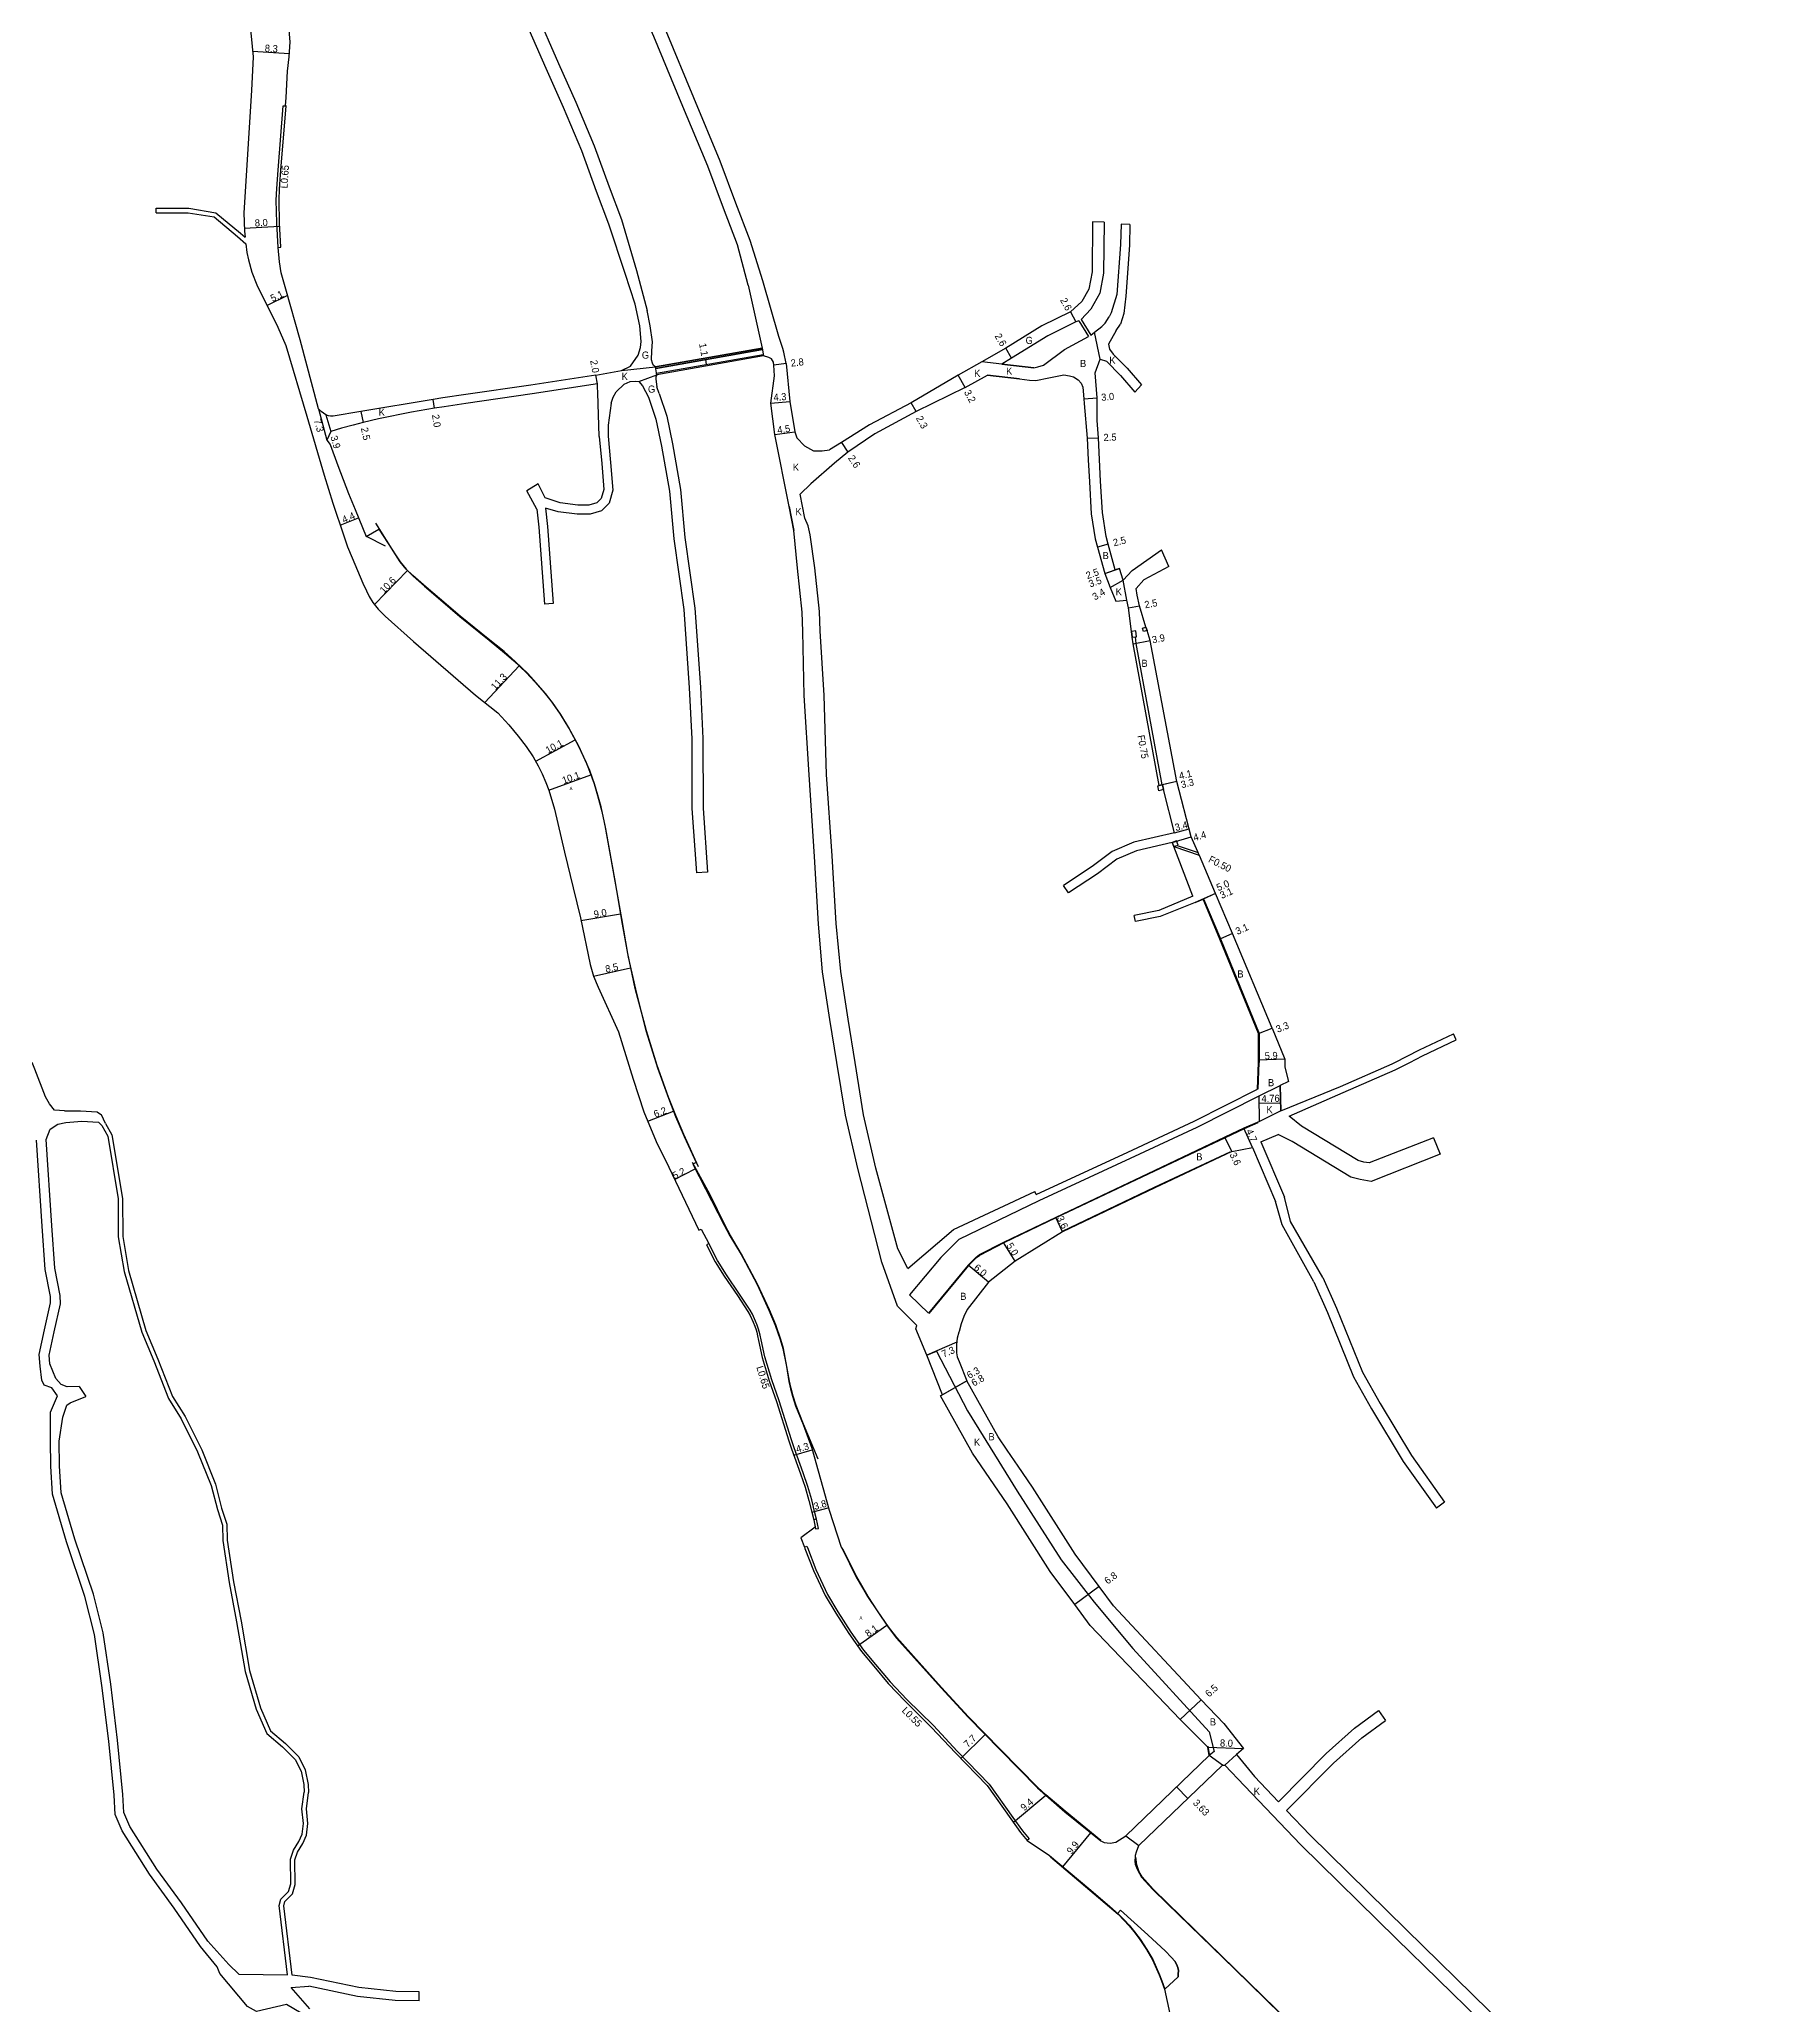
# Model space of a CAD drawing. Header units: metres. Extents: x -8000 to -4000, y -96000 to -93000.
# Drawn here: x -6378.2 to -5992.8, y -95258.1 to -94817 of the extents above; entities that cross this region are included whole.
import ezdxf

# ---------------------------------------------------------------- set-up
doc = ezdxf.new("R2010")
doc.units = ezdxf.units.M
doc.header["$LTSCALE"] = 2.5
for name, color, linetype in [('側溝・桝', 7, 'Continuous'), ('幅員', 7, 'Continuous'), ('歩道・分離帯・安全施設', 7, 'Continuous'), ('舗装', 7, 'Continuous'), ('道路', 7, 'Continuous')]:
    doc.layers.add(name, color=color, linetype=linetype)
doc.styles.get("Standard").update_dxf_attribs({"font": ''})
doc.styles.get('Standard').set_extended_font_data('@MS PGothic')

msp = doc.modelspace()

# ---------------------------------------------------------------- linework, layer by layer
at = {"layer": '側溝・桝'}
for points in [[(-6324.61, -94863.71), (-6324.93, -94858.21), (-6325.03, -94853.12), (-6324.91, -94850.54), (-6324.59, -94846.37), (-6323.47, -94831.93), (-6322.95, -94831.97)], [(-6126.17, -94984.35), (-6132, -94952.58), (-6132.18, -94951.13)], [(-6123.57, -94998.2), (-6117.87, -95000.11)], [(-6122.83, -94997.92), (-6118.15, -94999.49)], [(-6203.78, -95149.14), (-6204.21, -95147.45), (-6204.86, -95144.78), (-6205.74, -95141.77), (-6206.75, -95138.73), (-6208.78, -95133.16), (-6209.39, -95131.32), (-6212.16, -95122.56), (-6213.78, -95117.89), (-6215.34, -95112.7), (-6216.22, -95108.92), (-6216.44, -95107.85), (-6216.61, -95107.05), (-6216.79, -95106.46), (-6217.09, -95105.62), (-6217.44, -95104.73), (-6218.16, -95103.16), (-6218.68, -95102.23), (-6221.05, -95098.65), (-6223.99, -95094.28), (-6225.98, -95091.12), (-6227.96, -95087.3)], [(-6206.49, -95155.4), (-6205.97, -95155.17), (-6205.83, -95155.53), (-6203.91, -95160.42), (-6201.3, -95166.04), (-6198.98, -95169.92), (-6196.06, -95174.48), (-6193.26, -95178.52), (-6190.5, -95181.72), (-6187.26, -95185.63), (-6183.49, -95189.58), (-6177.55, -95195.47), (-6172.2, -95201.2), (-6165.05, -95208.58), (-6159.69, -95216.07), (-6157.52, -95219.08), (-6156.04, -95220.9), (-6156.48, -95221.25)]]:
    msp.add_lwpolyline(points, dxfattribs=at)
for points in [[(-6133.08, -94949.93), (-6132.92, -94951.22), (-6132.18, -94951.13), (-6131.93, -94951.1), (-6132.09, -94949.81)], [(-6130.36, -94949.92), (-6130.6, -94949.15), (-6129.83, -94948.92), (-6129.6, -94949.68)], [(-6125.87, -94985.41), (-6126.94, -94985.66), (-6127.2, -94984.59), (-6126.9, -94984.52), (-6126.17, -94984.35), (-6126.12, -94984.34), (-6125.87, -94985.41)], [(-6123.57, -94998.2), (-6123.32, -94998.1), (-6122.63, -94997.84), (-6122.98, -94996.91), (-6123.92, -94997.26), (-6123.57, -94998.2)], [(-6203.78, -95149.14), (-6204.4, -95149.28), (-6203.97, -95151.33), (-6203.35, -95151.2)]]:
    msp.add_lwpolyline(points, close=True, dxfattribs=at)
at = {"layer": '幅員'}
for points in [[(-6330.35, -94819.7), (-6322.08, -94820.19)], [(-6332.19, -94859.41), (-6324.25, -94858.97)], [(-6322.49, -94874.49), (-6327.07, -94876.77)], [(-6146.77, -94878.17), (-6145.54, -94880.46)], [(-6159.98, -94888.57), (-6161.29, -94886.33)], [(-6252.95, -94894.37), (-6253.3, -94892.4)], [(-6228.44, -94890), (-6228.63, -94888.91)], [(-6210.55, -94889.81), (-6213.33, -94890.13)], [(-6170.43, -94895.15), (-6171.98, -94892.36)], [(-6143.77, -94897.73), (-6140.78, -94897.46)], [(-6315.55, -94899.92), (-6313.64, -94906.97)], [(-6313.87, -94901.32), (-6312.8, -94905.07)], [(-6306.01, -94900.54), (-6305.5, -94902.99)], [(-6289.51, -94899.82), (-6289.82, -94897.84)], [(-6214.05, -94898.71), (-6209.77, -94898.32)], [(-6181.44, -94900.57), (-6182.56, -94898.57)], [(-6213.1, -94905.7), (-6208.64, -94905.08)], [(-6198.15, -94907.48), (-6196.72, -94909.64)], [(-6143.02, -94906.55), (-6140.52, -94906.44)], [(-6310.65, -94926.09), (-6306.57, -94924.39)], [(-6138.3, -94930.35), (-6140.72, -94930.98)], [(-6303, -94943.87), (-6295.6, -94936.23)], [(-6139.08, -94936.94), (-6135.79, -94935.75)], [(-6139.08, -94936.94), (-6136.73, -94936.09)], [(-6137.89, -94940.08), (-6134.95, -94938.37)], [(-6133.74, -94944.63), (-6131.29, -94944.17)], [(-6132.74, -94952.69), (-6128.91, -94951.92)], [(-6278.23, -94965.84), (-6270.5, -94957.65)], [(-6266.8, -94979.06), (-6257.93, -94974.26)], [(-6263.88, -94985.54), (-6254.41, -94982.1)], [(-6122.91, -94983.58), (-6126.9, -94984.52)], [(-6122.91, -94983.58), (-6126.12, -94984.34)], [(-6123.46, -94995.07), (-6120.16, -94994.22)], [(-6123.92, -94997.26), (-6119.7, -94996.03)], [(-6114.2, -95008.73), (-6118.76, -95010.77)], [(-6114.2, -95008.73), (-6117.03, -95009.99)], [(-6256.63, -95014.81), (-6247.77, -95013.29)], [(-6110.4, -95017.67), (-6113.22, -95018.95)], [(-6253.85, -95027.31), (-6245.51, -95025.42)], [(-6104.57, -95040.17), (-6101.5, -95038.95)], [(-6098.69, -95045.88), (-6104.58, -95046.13)], [(-6104.39, -95055.79), (-6099.63, -95055.72)], [(-6241.64, -95059.83), (-6235.85, -95057.58)], [(-6110.55, -95066.65), (-6112.1, -95063.4)], [(-6105.95, -95065.69), (-6107.84, -95061.38)], [(-6235.61, -95072.89), (-6230.98, -95070.51)], [(-6148.54, -95084.65), (-6150.09, -95081.41)], [(-6159.17, -95091.27), (-6161.79, -95087.01)], [(-6165.14, -95095.98), (-6169.75, -95092.14)], [(-6172.3, -95109.43), (-6179, -95112.33)], [(-6175.93, -95121.49), (-6170.03, -95118.12)], [(-6170.03, -95118.12), (-6175.49, -95121.25)], [(-6208.88, -95134.74), (-6204.76, -95133.59)], [(-6204.83, -95147.6), (-6201.13, -95146.57)], [(-6140.35, -95164.27), (-6145.81, -95168.32)], [(-6194.6, -95177.57), (-6187.96, -95172.96)], [(-6122.18, -95194.12), (-6117.41, -95189.71)], [(-6171.4, -95202.83), (-6165.92, -95197.45)], [(-6115.96, -95200.31), (-6107.96, -95200.57)], [(-6122.96, -95209.2), (-6120.44, -95211.82)], [(-6159.6, -95217.15), (-6152.34, -95211.11)], [(-6148.48, -95227.14), (-6142.24, -95219.52)]]:
    msp.add_lwpolyline(points, dxfattribs=at)
at = {"layer": '歩道・分離帯・安全施設'}
for points in [[(-6230.26, -95070.03), (-6233.56, -95062.81), (-6235.37, -95058.53), (-6236.99, -95054.42), (-6239.53, -95047.29), (-6241.93, -95039.53), (-6244.44, -95030.06), (-6246.13, -95022.15), (-6247.49, -95014.32), (-6248.93, -95005.93), (-6251.22, -94993.44), (-6252.14, -94989.28), (-6252.85, -94986.68), (-6253.61, -94984.12), (-6254.68, -94981.11), (-6257.11, -94975.67), (-6259.37, -94971.55), (-6261.24, -94968.5), (-6263.35, -94965.46), (-6264.62, -94963.87), (-6267.23, -94960.81), (-6268.58, -94959.34), (-6271.44, -94956.68), (-6273.9, -94954.43), (-6277.48, -94951.57), (-6283.74, -94946.5), (-6288.35, -94942.53), (-6291.36, -94939.96), (-6294.36, -94937.34), (-6295.85, -94935.91), (-6297.18, -94934.29), (-6298.26, -94932.63), (-6302.67, -94925.59)], [(-6300.51, -94930.79), (-6304.76, -94928.57)], [(-6116.89, -95009.94), (-6113.08, -95018.9), (-6104.42, -95040.14), (-6104.43, -95046.13), (-6104.44, -95046.63)], [(-6104.63, -95052.67), (-6104.44, -95046.63)], [(-6104.7, -95060.19), (-6107.78, -95061.52), (-6112.04, -95063.54)], [(-6112.04, -95063.54), (-6129.32, -95071.73), (-6150.03, -95081.54)], [(-6203.37, -95135.7), (-6206.66, -95127.83), (-6208.32, -95123.63), (-6209.03, -95121.51), (-6209.49, -95119.82), (-6209.81, -95118.2), (-6210.4, -95114.84), (-6211.2, -95110.81), (-6211.81, -95108.79), (-6212.92, -95105.52), (-6214.34, -95102.14), (-6216.99, -95096.42), (-6220.58, -95089.64), (-6223.07, -95085.47), (-6224.36, -95083.05), (-6227.66, -95076.38), (-6231.57, -95069.07)], [(-6148.6, -95084.52), (-6127.93, -95074.61), (-6110.96, -95066.68)], [(-6150.03, -95081.54), (-6161.72, -95087.14), (-6167.23, -95089.98)], [(-6167.85, -95090.44), (-6169.64, -95092.24), (-6178.54, -95102.99)], [(-6167.85, -95090.44), (-6167.23, -95089.98)], [(-6139.93, -95221.27), (-6147.99, -95214.67), (-6152.27, -95211.03), (-6154.08, -95209.35), (-6162.48, -95200.79), (-6169.66, -95193.49), (-6175.71, -95186.92), (-6185.77, -95175.71), (-6187.59, -95173.3), (-6190.1, -95169.68), (-6192.21, -95166.46), (-6194.74, -95162.09), (-6197.87, -95155.84)], [(-6115.58, -95201.93), (-6115.68, -95201.41), (-6115.9, -95200.1)], [(-6151.29, -95224.95), (-6137.99, -95236.12), (-6136.04, -95237.8), (-6134.69, -95239.18), (-6133.7, -95240.31), (-6132.51, -95241.77), (-6131.24, -95243.46), (-6129.72, -95245.74), (-6128.35, -95248.02), (-6126.84, -95251.39), (-6126.35, -95252.74), (-6125.7, -95254.64)], [(-5992.77, -95400), (-5993.28, -95398.74), (-5997.49, -95389.2), (-6001.87, -95380.16), (-6005.71, -95372.74), (-6010.99, -95363.27), (-6015.74, -95355.28), (-6019.4, -95349.48), (-6024.93, -95341.16), (-6030.87, -95332.87), (-6038.6, -95322.73), (-6044.15, -95316.1), (-6048.72, -95310.84), (-6057.34, -95301.59), (-6068.89, -95290.11), (-6082.19, -95277.03), (-6109.9, -95250.02), (-6125.02, -95235.33), (-6128.19, -95232.19), (-6130.68, -95229.38), (-6131.35, -95228.29), (-6131.87, -95226.72), (-6132.09, -95224.96)], [(-6125.62, -95254.61), (-6122.63, -95251.88), (-6122.58, -95251.27), (-6122.57, -95250.46), (-6122.69, -95249.74), (-6122.95, -95249.04), (-6123.39, -95248.32), (-6124.11, -95247.52), (-6125.55, -95246.03), (-6127.38, -95244.26), (-6129.43, -95242.39), (-6135.58, -95236.91), (-6136.17, -95237.58)], [(-6135.58, -95236.91), (-6129.43, -95242.39), (-6127.38, -95244.26), (-6125.55, -95246.03), (-6124.11, -95247.52), (-6123.39, -95248.32), (-6122.95, -95249.04), (-6122.69, -95249.74), (-6122.57, -95250.46), (-6122.58, -95251.27), (-6122.63, -95251.88)]]:
    msp.add_lwpolyline(points, dxfattribs=at)
at = {"layer": '舗装'}
for points in [[(-6140.11, -94888.79), (-6141.38, -94882.73)], [(-6247.54, -94891.37), (-6239.9, -94890.55)], [(-6243.64, -94893.84), (-6239.59, -94892.33)], [(-6162.18, -94889.95), (-6166.64, -94889.39)], [(-6137.89, -94940.08), (-6134.95, -94938.37)], [(-6134.13, -94942.86), (-6134.95, -94938.37)], [(-6179, -95112.33), (-6176.86, -95111.4), (-6174.93, -95115.14), (-6169.87, -95124.81), (-6158.75, -95142.84), (-6148.85, -95158.29), (-6141.46, -95167.75), (-6132.75, -95178.19), (-6115.62, -95196.88), (-6114.56, -95201.26), (-6115.63, -95202.15)], [(-6109.53, -95201.92), (-6112.15, -95204.37)]]:
    msp.add_lwpolyline(points, dxfattribs=at)
at = {"layer": '道路'}
for points in [[(-6271.16, -94800), (-6266.84, -94810.63), (-6261.69, -94822.42), (-6257.8, -94831.15), (-6253.69, -94840.94), (-6250.31, -94850.1), (-6247.54, -94857.49), (-6244.19, -94868.92), (-6241.81, -94877.89)], [(-6215.81, -94871.26), (-6218.68, -94862.16), (-6221.85, -94853.79), (-6225.38, -94844.39), (-6231.31, -94830.17), (-6237.54, -94815.17), (-6244.34, -94800)], [(-6219.12, -94872.21), (-6221.51, -94863.15), (-6224.64, -94854.89), (-6228.17, -94845.49), (-6234.12, -94831.23), (-6240.3, -94816.36), (-6247.11, -94801.15)], [(-6331, -94812.64), (-6330.93, -94813.23), (-6330.23, -94820.99), (-6330.55, -94828.48), (-6332.32, -94855.93), (-6332.16, -94860.09), (-6332.01, -94861.46)], [(-6243.81, -94887.94), (-6243.27, -94886.21), (-6243.15, -94884.87), (-6243.46, -94881.33), (-6244.49, -94876.46), (-6246.72, -94869.57), (-6250.37, -94858.49), (-6253.12, -94851.14), (-6256.48, -94842.04), (-6260.55, -94832.35), (-6264.44, -94823.61), (-6269.6, -94811.8), (-6269.72, -94811.5)], [(-6324.61, -94863.71), (-6323.99, -94863.7), (-6324.29, -94858.19), (-6324.39, -94853.12), (-6324.27, -94850.58), (-6323.96, -94846.42), (-6322.83, -94831.98), (-6322.95, -94831.97), (-6322.82, -94830.06), (-6322.49, -94824.16), (-6322.13, -94820.98), (-6321.92, -94817.56), (-6322.2, -94814.07)], [(-6351.96, -94854.94), (-6344.68, -94854.95), (-6338.55, -94855.93), (-6333.08, -94860.51), (-6332.01, -94861.46)], [(-6351.96, -94855.94), (-6351.96, -94854.94)], [(-6351.96, -94855.94), (-6344.76, -94855.95), (-6338.98, -94856.87), (-6333.73, -94861.27), (-6331.84, -94862.94)], [(-6141.8, -94858.02), (-6141.94, -94869.22), (-6142.67, -94873.07), (-6144.24, -94875.84), (-6146.77, -94878.17)], [(-6139.2, -94858.05), (-6139.34, -94869.48), (-6140.19, -94873.98), (-6142.22, -94877.56), (-6144.41, -94879.88)], [(-6139.2, -94858.05), (-6141.8, -94858.02)], [(-6135.43, -94858.51), (-6135.55, -94863.09), (-6136.35, -94874.29), (-6137.63, -94878.38), (-6138.06, -94879.32)], [(-6133.43, -94858.57), (-6133.56, -94863.19), (-6134.38, -94874.66), (-6134.79, -94878.53), (-6135.56, -94880.96)], [(-6133.43, -94858.57), (-6135.43, -94858.51)], [(-6331.84, -94862.94), (-6331.62, -94864.85), (-6331.22, -94866.54), (-6330.51, -94869.27), (-6329.39, -94872.1), (-6324.66, -94881.63), (-6322.85, -94885.71), (-6318.15, -94901.59), (-6314.24, -94914.82), (-6312.31, -94921.09), (-6309.87, -94928.42), (-6309, -94930.94), (-6308.02, -94933.36), (-6305.6, -94939.04), (-6304.78, -94940.76), (-6304.14, -94942.08), (-6303.33, -94943.44), (-6302.18, -94944.94), (-6300.57, -94946.5), (-6294.19, -94952.16), (-6280.33, -94964.2), (-6275.3, -94968.14), (-6272.85, -94970.86), (-6270.75, -94973.4), (-6268.9, -94975.71), (-6267.4, -94978.02), (-6266.23, -94980.06), (-6265.31, -94981.9), (-6264.49, -94983.79), (-6263.88, -94985.54), (-6262.61, -94989.78), (-6260.34, -94999.42), (-6258.39, -95007.45), (-6256.77, -95014.17), (-6254.55, -95024.69), (-6253.85, -95027.31), (-6252.79, -95029.75), (-6248.19, -95039.79), (-6244.92, -95050.39), (-6242.5, -95057.75), (-6239.75, -95064.4), (-6236.93, -95070.12), (-6230.15, -95084.3), (-6229.63, -95084.06), (-6227.96, -95087.3), (-6228.47, -95087.57), (-6226.49, -95091.4), (-6224.47, -95094.6), (-6221.53, -95098.97), (-6219.17, -95102.53), (-6218.68, -95103.42), (-6217.97, -95104.96), (-6217.63, -95105.82), (-6217.34, -95106.64), (-6217.17, -95107.2), (-6217.01, -95107.96), (-6216.79, -95109.04), (-6215.95, -95112.88), (-6214.39, -95118.09), (-6212.77, -95122.76), (-6209.99, -95131.52), (-6209.38, -95133.37), (-6207.35, -95138.94), (-6206.35, -95141.96), (-6205.47, -95144.94), (-6204.83, -95147.6), (-6204.4, -95149.28), (-6204.06, -95150.92), (-6207.3, -95153.34)], [(-6315.55, -94899.92), (-6319.69, -94884.48), (-6322.89, -94873.07), (-6323.92, -94869.45), (-6324.33, -94866.95), (-6324.61, -94863.71)], [(-6219.12, -94872.21), (-6215.98, -94886.32)], [(-6212.22, -94883.72), (-6215.81, -94871.26)], [(-6241.09, -94881.32), (-6241.81, -94877.89)], [(-6146.77, -94878.17), (-6153.21, -94881.3), (-6161.29, -94886.33), (-6166.64, -94889.39)], [(-6144.41, -94879.88), (-6142.24, -94883.39)], [(-6144.41, -94879.88), (-6142.24, -94883.39)], [(-6139, -94880.74), (-6138.06, -94879.32)], [(-6139, -94880.74), (-6138.06, -94879.32)], [(-6239.9, -94890.55), (-6240.33, -94890.25), (-6240.6, -94889.72), (-6240.78, -94888.96), (-6240.75, -94886.95), (-6240.55, -94884.94), (-6241.09, -94881.32)], [(-6211.36, -94886.39), (-6212.22, -94883.72)], [(-6145.54, -94880.46), (-6151.89, -94883.54), (-6159.98, -94888.57), (-6162.18, -94889.95)], [(-6162.18, -94889.95), (-6155.03, -94890.73), (-6154.1, -94890.52), (-6152.83, -94890.18), (-6148.11, -94886.67), (-6142.75, -94883.7)], [(-6144.92, -94880.19), (-6145.54, -94880.46)], [(-6144.92, -94880.19), (-6142.75, -94883.7)], [(-6144.92, -94880.19), (-6142.75, -94883.7)], [(-6142.24, -94883.39), (-6141.38, -94882.73), (-6139.71, -94881.46), (-6139, -94880.74)], [(-6136.49, -94882.39), (-6138.21, -94885.43)], [(-6136.49, -94882.39), (-6135.56, -94880.96)], [(-6136.49, -94882.39), (-6135.56, -94880.96)], [(-6245.5, -94890.35), (-6243.81, -94887.94)], [(-6215.98, -94886.32), (-6215.91, -94886.66), (-6239.84, -94890.9), (-6239.9, -94890.55)], [(-6239.59, -94892.33), (-6239.65, -94891.98), (-6215.72, -94887.75), (-6215.66, -94888.09)], [(-6209.94, -94921.84), (-6213.1, -94905.7), (-6214.05, -94898.71), (-6213.22, -94892.56), (-6213.33, -94890.13), (-6213.46, -94889.47), (-6213.89, -94888.71), (-6214.5, -94888.4), (-6215.66, -94888.09)], [(-6210.55, -94889.81), (-6211.09, -94887.22), (-6211.36, -94886.39)], [(-6138.21, -94885.43), (-6138, -94886.56), (-6137.16, -94887.65), (-6134.04, -94890.85), (-6130.86, -94894.58)], [(-6253.3, -94892.4), (-6267.88, -94894.64), (-6282.51, -94896.76), (-6287.61, -94897.49), (-6289.82, -94897.84), (-6306.01, -94900.54), (-6312.26, -94901.62), (-6312.85, -94901.59), (-6313.3, -94901.53), (-6313.87, -94901.32), (-6314.98, -94900.53), (-6315.55, -94899.92)], [(-6253.3, -94892.4), (-6247.54, -94891.37)], [(-6247.54, -94891.37), (-6245.5, -94890.35)], [(-6210.55, -94889.81), (-6209.77, -94898.32), (-6208.64, -94905.08), (-6208.17, -94906.49), (-6206.49, -94908.29), (-6204.45, -94909.38), (-6202.52, -94909.39), (-6200.84, -94909.15)], [(-6171.98, -94892.36), (-6182.56, -94898.57), (-6191.87, -94903.57), (-6198.15, -94907.48), (-6200.84, -94909.15)], [(-6166.64, -94889.39), (-6171.98, -94892.36)], [(-6170.43, -94895.15), (-6165.38, -94892.41)], [(-6165.38, -94892.41), (-6158.22, -94893.2), (-6155.94, -94893.52), (-6154.56, -94893.58), (-6151.67, -94892.98), (-6148.3, -94892.32), (-6147.03, -94892.57), (-6146.09, -94892.79), (-6145.03, -94893.45)], [(-6158.22, -94893.2), (-6165.38, -94892.41)], [(-6155.03, -94890.73), (-6162.18, -94889.95)], [(-6141.24, -94891.84), (-6140.11, -94888.79)], [(-6134.95, -94938.37), (-6135.79, -94935.75), (-6136.73, -94936.09), (-6138.3, -94930.35), (-6138.76, -94928.61), (-6139.61, -94923.25), (-6140.01, -94916.18), (-6140.3, -94911.29), (-6140.52, -94906.44), (-6140.77, -94902.59), (-6140.78, -94897.46), (-6141.24, -94891.84)], [(-6140.11, -94888.79), (-6138.67, -94889.27), (-6135.55, -94892.47), (-6132.36, -94896.21)], [(-6252.95, -94894.37), (-6267.6, -94896.62), (-6282.51, -94898.78), (-6287.32, -94899.47), (-6289.51, -94899.82), (-6294.65, -94900.73), (-6302.04, -94902.18), (-6305.5, -94902.99), (-6307.77, -94903.59), (-6310.36, -94904.32), (-6312.8, -94905.07), (-6313.64, -94906.97)], [(-6252.56, -94906.17), (-6252.85, -94896.35), (-6252.9, -94895.04), (-6252.95, -94894.37)], [(-6249.84, -94898.65), (-6249.42, -94897.36), (-6248.75, -94896.17), (-6246.95, -94894.38)], [(-6246.95, -94894.38), (-6245.56, -94893.82), (-6244.44, -94893.74), (-6243.64, -94893.84)], [(-6243.64, -94893.84), (-6242.86, -94894.8), (-6241.48, -94897.34)], [(-6241.48, -94897.34), (-6239.8, -94902.28), (-6238.55, -94908.3), (-6236.76, -94918.41), (-6235.82, -94929.13), (-6233.56, -94944.97), (-6232.33, -94962.55), (-6231.75, -94973.99), (-6231.72, -94989.64), (-6230.72, -95004.09)], [(-6239.11, -94896.53), (-6239.58, -94895)], [(-6239.11, -94896.53), (-6237.39, -94901.62), (-6236.1, -94907.83), (-6234.28, -94918.09), (-6233.34, -94928.85), (-6231.08, -94944.7), (-6229.84, -94962.4), (-6229.25, -94973.92), (-6229.22, -94989.55), (-6228.23, -95003.92)], [(-6170.43, -94895.15), (-6181.44, -94900.57), (-6190.7, -94905.55), (-6196.72, -94909.64), (-6199.76, -94912.16)], [(-6145.03, -94893.45), (-6144.36, -94894.22), (-6144.01, -94895.08), (-6143.77, -94897.73), (-6143.68, -94898.77), (-6143.02, -94906.55), (-6142.8, -94911.42), (-6142.5, -94916.36), (-6142.1, -94923.52), (-6141.2, -94929.12), (-6140.72, -94930.98), (-6139.08, -94936.94), (-6137.89, -94940.08), (-6136.58, -94943.12), (-6134.13, -94942.86)], [(-6132.36, -94896.21), (-6130.86, -94894.58)], [(-6249.84, -94898.65), (-6250.57, -94903.64), (-6250.57, -94906.09)], [(-6252.56, -94906.17), (-6251.97, -94912.19), (-6251.5, -94918.03), (-6252.1, -94920.07), (-6253.07, -94921.04), (-6254.88, -94921.57), (-6257.34, -94921.57), (-6261.31, -94921.08), (-6264.68, -94919.93)], [(-6250.57, -94906.09), (-6249.98, -94912.02), (-6249.48, -94918.24), (-6250.33, -94921.13), (-6252.02, -94922.81), (-6254.59, -94923.57), (-6257.47, -94923.57), (-6261.74, -94923.04), (-6264.56, -94922.28)], [(-6313.64, -94906.97), (-6312.92, -94907.97), (-6311.18, -94912.7), (-6308.82, -94918.95), (-6307.35, -94922.51), (-6304.82, -94928.58), (-6301.99, -94926.95), (-6298.13, -94932.91), (-6297.21, -94934.28), (-6295.9, -94935.94), (-6294.27, -94937.52), (-6291.73, -94939.74), (-6288.65, -94942.34), (-6283.8, -94946.57), (-6277.26, -94951.84), (-6273.77, -94954.69), (-6271.68, -94956.54), (-6268.86, -94959.19), (-6267.02, -94961.21), (-6264.89, -94963.63), (-6263.11, -94965.86), (-6261.23, -94968.56), (-6259.28, -94971.78), (-6257.27, -94975.49), (-6255.49, -94979.35), (-6254.7, -94981.3), (-6253.67, -94984.13), (-6252.89, -94986.7), (-6251.95, -94990.33), (-6251.13, -94994.2), (-6248.98, -95006.26), (-6247.52, -95014.75), (-6246.06, -95023.03), (-6244.21, -95031.18), (-6242.09, -95039.49), (-6239.45, -95047.88), (-6237, -95054.63), (-6235.39, -95058.76), (-6233.51, -95063.22), (-6230.82, -95069.08), (-6231.54, -95069.44), (-6224.49, -95083.12), (-6223.19, -95085.55), (-6220.71, -95089.71), (-6219.74, -95091.53), (-6217.12, -95096.49), (-6214.47, -95102.2), (-6213.06, -95105.57), (-6211.95, -95108.83), (-6211.34, -95110.85), (-6210.54, -95114.86), (-6209.95, -95118.23), (-6209.63, -95119.85), (-6209.16, -95121.56), (-6208.46, -95123.68), (-6206.8, -95127.89), (-6204.86, -95133.22), (-6200.97, -95147.13), (-6198.21, -95155.39), (-6197.97, -95155.89), (-6194.84, -95162.14), (-6193.22, -95164.95), (-6192.3, -95166.52), (-6190.19, -95169.74), (-6187.68, -95173.36), (-6185.86, -95175.78), (-6175.79, -95187), (-6169.74, -95193.56), (-6162.56, -95200.87), (-6154.16, -95209.43), (-6152.34, -95211.11), (-6148.01, -95214.79), (-6140, -95221.35), (-6139.2, -95221.72)], [(-6199.76, -94912.16), (-6205.06, -94916.79), (-6207.41, -94919.12)], [(-6266.21, -94916.81), (-6268.82, -94918.36)], [(-6266.55, -94922.46), (-6268.82, -94918.36)], [(-6264.68, -94919.93), (-6266.21, -94916.81)], [(-6206.36, -94924.52), (-6207.41, -94919.12)], [(-6199.4, -95015.46), (-6200.28, -95000.29), (-6201.51, -94981.99), (-6202.02, -94964.29), (-6202.96, -94949.78), (-6203.07, -94945.45), (-6204.13, -94935.63), (-6205.19, -94928.24), (-6205.64, -94926.18), (-6206.36, -94924.52), (-6207.41, -94919.12)], [(-6266.55, -94922.46), (-6266.13, -94926.49), (-6264.84, -94943.77)], [(-6264.56, -94922.28), (-6264.15, -94926.37), (-6262.85, -94943.65)], [(-6209.94, -94921.84), (-6208.88, -94927.23)], [(-6203.31, -95015.58), (-6204.19, -95000.41), (-6205.42, -94982.1), (-6206.53, -94964.28), (-6206.86, -94949.89), (-6206.98, -94945.56), (-6208.04, -94935.74), (-6208.88, -94927.23), (-6209.94, -94921.84)], [(-6134.95, -94938.37), (-6132.91, -94936.27), (-6126.35, -94931.62)], [(-6124.68, -94935.35), (-6126.35, -94931.62)], [(-6124.68, -94935.35), (-6130.33, -94938.35), (-6132.07, -94940.3)], [(-6119.7, -94996.03), (-6122.91, -94983.58), (-6128.91, -94951.92), (-6129.6, -94949.68), (-6129.83, -94948.92), (-6131.29, -94944.17), (-6131.78, -94941.76), (-6132.07, -94940.3)], [(-6262.85, -94943.65), (-6264.84, -94943.77)], [(-6123.46, -94995.07), (-6125.87, -94985.41), (-6126.12, -94984.34), (-6126.17, -94984.35), (-6126.9, -94984.52), (-6132.74, -94952.69), (-6132.92, -94951.22), (-6133.08, -94949.93), (-6133.74, -94944.63), (-6134.13, -94942.86)], [(-6123.46, -94995.07), (-6132.54, -94997.22), (-6137.42, -94999.26), (-6141.88, -95002.68), (-6148.32, -95006.89)], [(-6123.92, -94997.26), (-6131.93, -94999.13), (-6136.41, -95001.01), (-6140.72, -95004.32), (-6147.23, -95008.56)], [(-6119.31, -95009.33), (-6123.58, -94998.2), (-6123.92, -94997.26)], [(-6114.2, -95008.73), (-6117.85, -95000.16), (-6117.87, -95000.11), (-6118.2, -94999.39), (-6119.7, -94996.03)], [(-6228.23, -95003.92), (-6230.72, -95004.09)], [(-6147.23, -95008.56), (-6148.32, -95006.89)], [(-6119.31, -95009.33), (-6126.92, -95012.52), (-6132.45, -95013.66)], [(-6118.76, -95010.77), (-6126.62, -95013.85), (-6132.15, -95014.98)], [(-6118.76, -95010.77), (-6117.03, -95009.99)], [(-6104.59, -95046.63), (-6104.58, -95046.13), (-6104.57, -95040.17), (-6113.22, -95018.95), (-6117.03, -95009.99)], [(-6110.4, -95017.67), (-6114.2, -95008.73)], [(-6199.2, -95046.62), (-6200.75, -95036.99), (-6202.42, -95026.32), (-6203.31, -95015.58)], [(-6195.09, -95046.62), (-6196.66, -95036.91), (-6198.32, -95026.24), (-6199.4, -95015.46)], [(-6132.15, -95014.98), (-6132.45, -95013.66)], [(-6101.5, -95038.95), (-6110.4, -95017.67)], [(-6101.5, -95038.95), (-6098.69, -95045.88)], [(-6073.98, -95046.63), (-6068.41, -95043.82), (-6060.83, -95040.18)], [(-6070.65, -95046.63), (-6067.76, -95045.16), (-6060.18, -95041.54)], [(-6060.18, -95041.54), (-6060.83, -95040.18)], [(-6376.82, -95054.37), (-6379.21, -95048.12), (-6379.77, -95046.62)], [(-6185.6, -95101.32), (-6189.08, -95091.45), (-6194.53, -95070.43), (-6197.3, -95058.46), (-6199.2, -95046.62)], [(-6183.25, -95092.9), (-6185.49, -95088.43), (-6190.43, -95070.35), (-6193.2, -95058.38), (-6195.09, -95046.62)], [(-6104.78, -95052.67), (-6104.59, -95046.63)], [(-6099.6, -95057.47), (-6086.18, -95052.01), (-6074.56, -95046.92), (-6073.98, -95046.63)], [(-6098.69, -95045.88), (-6098.67, -95046.63)], [(-6098.67, -95046.63), (-6098.65, -95047.69)], [(-6097.72, -95058.7), (-6085.6, -95053.4), (-6073.92, -95048.28), (-6070.65, -95046.63)], [(-6098.65, -95047.69), (-6097.86, -95050.9), (-6099.68, -95051.8)], [(-6099.68, -95051.8), (-6099.6, -95057.47)], [(-6099.6, -95057.47), (-6099.68, -95051.8)], [(-6372.58, -95057.5), (-6374.8, -95057.37), (-6375.9, -95055.9), (-6376.82, -95054.37)], [(-6154.46, -95076.26), (-6133.9, -95066.76), (-6119.01, -95059.81), (-6104.78, -95052.67)], [(-6153.82, -95077.62), (-6133.27, -95068.12), (-6118.38, -95061.17), (-6104.41, -95054.16)], [(-6104.33, -95059.86), (-6104.41, -95054.16)], [(-6104.33, -95059.86), (-6104.41, -95054.16)], [(-6376.67, -95063.91), (-6375.77, -95061.64), (-6374.07, -95060.48), (-6372.25, -95060.14)], [(-6372.58, -95057.5), (-6368.95, -95057.53), (-6365.21, -95057.74), (-6364.28, -95058.39)], [(-6372.25, -95060.14), (-6368.68, -95059.82), (-6364.94, -95060.03), (-6364.19, -95060.79)], [(-6363.31, -95060.31), (-6364.28, -95058.39)], [(-6364.19, -95060.79), (-6362.86, -95063.21), (-6360.52, -95077.28), (-6360.47, -95085.78), (-6359.13, -95093.58), (-6355.2, -95107.14), (-6352.51, -95113.61), (-6349.18, -95122.07), (-6346.35, -95126.6), (-6342.67, -95134.01), (-6339.63, -95141.6), (-6338.24, -95146.98)], [(-6363.31, -95060.31), (-6361.9, -95062.87), (-6359.52, -95077.2), (-6359.47, -95085.69), (-6358.15, -95093.35), (-6354.26, -95106.81), (-6351.58, -95113.24), (-6348.28, -95121.62), (-6345.48, -95126.12), (-6341.76, -95133.61), (-6338.68, -95141.29), (-6337.29, -95146.67)], [(-6104.33, -95059.86), (-6107.84, -95061.38), (-6112.1, -95063.4)], [(-6094.96, -95060.93), (-6097.72, -95058.7)], [(-6378.01, -95114.81), (-6378.23, -95112.21), (-6377, -95106.62), (-6375.66, -95100.62), (-6375.7, -95099.15), (-6376.92, -95093.1), (-6377.55, -95083.4), (-6378.86, -95064.06)], [(-6374.53, -95117.59), (-6375.85, -95114.3), (-6376.01, -95112.36), (-6374.85, -95107.1), (-6373.46, -95100.84), (-6373.5, -95098.91), (-6374.74, -95092.81), (-6375.36, -95083.2), (-6376.67, -95063.91)], [(-6112.1, -95063.4), (-6129.39, -95071.6), (-6150.09, -95081.41)], [(-6104.08, -95064.43), (-6100.14, -95062.82)], [(-6104.08, -95064.43), (-6098.78, -95076.9)], [(-6097.03, -95064.36), (-6100.14, -95062.82)], [(-6063.81, -95067.24), (-6079.32, -95073.32), (-6081.79, -95072.93), (-6083.82, -95072.35), (-6097.03, -95064.36)], [(-6065.27, -95063.52), (-6079.77, -95069.2), (-6080.93, -95069.02), (-6082.22, -95068.65), (-6094.96, -95060.93)], [(-6065.27, -95063.52), (-6063.81, -95067.24)], [(-6110.55, -95066.65), (-6127.87, -95074.75), (-6148.54, -95084.65), (-6159.17, -95091.27), (-6165.14, -95095.98), (-6169.93, -95102.09), (-6170.69, -95103.66), (-6171.29, -95105.31), (-6171.79, -95106.99), (-6171.84, -95107.17), (-6172.17, -95108.54), (-6172.37, -95109.94), (-6172.39, -95110.27), (-6172.33, -95111.8), (-6172.17, -95112.72), (-6171.78, -95113.76), (-6170.03, -95118.12)], [(-6110.55, -95066.65), (-6105.95, -95065.69)], [(-6105.95, -95065.69), (-6100.77, -95077.88)], [(-6173, -95084.14), (-6154.79, -95075.58)], [(-6171.79, -95086.26), (-6153.82, -95077.62)], [(-6154.46, -95076.26), (-6154.79, -95075.58)], [(-6092.15, -95095.87), (-6099.23, -95083.1), (-6100.77, -95077.88)], [(-6090.14, -95094.89), (-6097.36, -95082.35), (-6098.78, -95076.9)], [(-6150.09, -95081.41), (-6161.79, -95087.01), (-6167.3, -95089.85)], [(-6183.25, -95092.9), (-6173, -95084.14)], [(-6171.79, -95086.26), (-6175.86, -95090.44), (-6182.89, -95098.76)], [(-6167.95, -95090.32), (-6169.75, -95092.14), (-6178.65, -95102.89)], [(-6092.15, -95095.87), (-6089.1, -95102.75), (-6083.25, -95117.21), (-6079.22, -95124.38), (-6072.12, -95136.16), (-6064.6, -95146.65)], [(-6090.14, -95094.89), (-6087.08, -95101.79), (-6081.27, -95116.16), (-6077.31, -95123.21), (-6070.27, -95134.88), (-6062.8, -95145.31)], [(-6178.65, -95102.89), (-6182.89, -95098.76)], [(-6178.65, -95102.89), (-6182.89, -95098.76)], [(-6185.6, -95101.32), (-6181.25, -95105.69)], [(-6185.6, -95101.32), (-6181.25, -95105.69)], [(-6181.49, -95106.45), (-6181.25, -95105.69)], [(-6175.49, -95121.25), (-6179, -95112.33), (-6181.49, -95106.45)], [(-6375.7, -95125.13), (-6374.09, -95121.46), (-6375.42, -95119.69), (-6377.11, -95119.09), (-6377.63, -95117.91), (-6378.01, -95114.81)], [(-6369.28, -95119.39), (-6371.97, -95119.42), (-6373.31, -95118.89), (-6374.53, -95117.59)], [(-6158.48, -95137.27), (-6160.99, -95133.63), (-6163.02, -95130.67), (-6170.03, -95118.12)], [(-6372.9, -95126.27), (-6372, -95123.58), (-6371.3, -95123.06), (-6367.78, -95121.63)], [(-6369.28, -95119.39), (-6367.78, -95121.63)], [(-6175.49, -95121.25), (-6175.93, -95121.49)], [(-6122.18, -95194.12), (-6142.36, -95172.97), (-6145.81, -95168.32), (-6151.36, -95160.85), (-6160.95, -95145.67), (-6168.79, -95134.29), (-6175.93, -95121.49)], [(-6337.65, -95251.09), (-6338.25, -95249.63), (-6342, -95245.01), (-6347.93, -95236.42), (-6353.45, -95228.79), (-6359.63, -95219.06), (-6361.21, -95215.41), (-6361.43, -95211.05), (-6362.61, -95198.93), (-6364.14, -95186.44), (-6365.84, -95175), (-6367.95, -95166.49), (-6372.11, -95154.25), (-6375.26, -95143.54), (-6375.63, -95137.23), (-6375.71, -95131.46), (-6375.7, -95125.13)], [(-6335.7, -95249.06), (-6340.4, -95243.81), (-6346.3, -95235.27), (-6351.79, -95227.66), (-6357.86, -95218.13), (-6359.23, -95214.95), (-6359.44, -95210.91), (-6360.62, -95198.71), (-6362.16, -95186.17), (-6363.88, -95174.61), (-6366.03, -95165.93), (-6370.2, -95153.65), (-6373.27, -95143.2), (-6373.64, -95137.16), (-6373.71, -95131.6), (-6372.9, -95126.27)], [(-6117.41, -95189.71), (-6137.13, -95168.61), (-6140.35, -95164.27), (-6145.75, -95157), (-6155.28, -95141.93), (-6158.48, -95137.27)], [(-6338.24, -95146.98), (-6337.12, -95150.45), (-6337.03, -95153.96), (-6335.6, -95163.33), (-6333.92, -95172.2), (-6332, -95183.31), (-6329.52, -95191.78), (-6327.12, -95197.25), (-6323.6, -95200.24), (-6320.8, -95203.1), (-6319.45, -95205.69), (-6318.85, -95208.66), (-6318.77, -95210.38)], [(-6337.29, -95146.67), (-6336.13, -95150.28), (-6336.04, -95153.88), (-6334.61, -95163.17), (-6332.93, -95172.02), (-6331.02, -95183.08), (-6328.58, -95191.44), (-6326.3, -95196.63), (-6322.92, -95199.51), (-6319.98, -95202.5), (-6318.5, -95205.36), (-6317.84, -95208.65), (-6317.77, -95210.51)], [(-6062.8, -95145.31), (-6064.6, -95146.65)], [(-6207.3, -95153.34), (-6206.49, -95155.4), (-6206.36, -95155.74), (-6204.43, -95160.64), (-6201.8, -95166.3), (-6199.46, -95170.22), (-6196.52, -95174.79), (-6193.71, -95178.86), (-6190.93, -95182.09), (-6187.68, -95186.01), (-6183.89, -95189.97), (-6177.95, -95195.86), (-6172.61, -95201.58), (-6165.49, -95208.94), (-6160.14, -95216.4), (-6157.96, -95219.42), (-6156.48, -95221.25), (-6151.52, -95224.6), (-6142.24, -95232.38), (-6137.91, -95236.04), (-6135.99, -95237.75), (-6134.64, -95239.11), (-6133.62, -95240.27), (-6132.44, -95241.72), (-6131.17, -95243.41)], [(-6112.35, -95195.01), (-6117.41, -95189.71)], [(-6100.12, -95212.57), (-6089.38, -95201.74), (-6083.02, -95196.05), (-6077.66, -95192.11)], [(-6077.66, -95192.11), (-6076.04, -95194.29)], [(-6115.63, -95202.15), (-6115.96, -95200.31), (-6122.18, -95194.12)], [(-6112.35, -95195.01), (-6107.96, -95200.57), (-6109.53, -95201.92)], [(-6098.27, -95214.51), (-6087.76, -95203.92), (-6081.4, -95198.23), (-6076.04, -95194.29)], [(-6109.53, -95201.92), (-6105.51, -95206.9), (-6100.12, -95212.57)], [(-6115.63, -95202.15), (-6134.36, -95220.17)], [(-6115.63, -95202.15), (-6134.36, -95220.17)], [(-6112.66, -95204.33), (-6131.4, -95222.36)], [(-6112.66, -95204.33), (-6131.4, -95222.36)], [(-6112.66, -95204.33), (-6112.15, -95204.37), (-6107.69, -95208.97), (-6095.1, -95222.2), (-6073.57, -95243.34), (-6054.93, -95261.58), (-6037.49, -95278.8), (-6022.56, -95294.79), (-6011.44, -95307.98)], [(-6322.47, -95251.39), (-6324.37, -95235.85), (-6324.01, -95234.45), (-6322.24, -95232.71), (-6321.76, -95231.01), (-6321.83, -95225.45), (-6321.15, -95223.45), (-6319.97, -95221.46), (-6319.19, -95219.8), (-6318.91, -95217.43), (-6319.27, -95214.15), (-6318.77, -95210.38)], [(-6321.45, -95251.47), (-6323.35, -95235.92), (-6323.11, -95234.97), (-6321.35, -95233.24), (-6320.75, -95231.15), (-6320.82, -95225.6), (-6320.24, -95223.87), (-6319.08, -95221.94), (-6318.22, -95220.08), (-6317.9, -95217.44), (-6318.26, -95214.16), (-6317.77, -95210.51)], [(-6098.27, -95214.51), (-6092.96, -95220.09), (-6071.47, -95241.2), (-6052.83, -95259.44), (-6035.34, -95276.71), (-6020.99, -95293.5), (-6009.69, -95306.77)], [(-6139.2, -95221.72), (-6137.85, -95221.85), (-6136.62, -95221.62), (-6134.36, -95220.17)], [(-6131.22, -95228.77), (-6131.77, -95227.74), (-6132.16, -95226.64), (-6132.17, -95226.61), (-6132.25, -95225.82), (-6132.21, -95225.02), (-6132.15, -95224.53), (-6131.94, -95223.77), (-6131.4, -95222.36)], [(-6131.22, -95228.77), (-6130.86, -95229.48), (-6128.26, -95232.24), (-6125.08, -95235.41), (-6109.92, -95250.16), (-6082.24, -95277.2), (-6068.98, -95290.21), (-6057.46, -95301.67), (-6048.7, -95311.01), (-6044.25, -95316.2), (-6038.73, -95322.85), (-6030.97, -95332.99), (-6025.01, -95341.3), (-6019.49, -95349.61), (-6015.87, -95355.46), (-6011.1, -95363.49), (-6005.86, -95372.8), (-6001.93, -95380.41), (-5997.58, -95389.28), (-5993.38, -95398.85), (-5992.92, -95400)], [(-6131.17, -95243.41), (-6129.64, -95245.7), (-6128.28, -95247.98), (-6126.76, -95251.36), (-6126.27, -95252.71), (-6125.62, -95254.61)], [(-6335.7, -95249.06), (-6333.44, -95251.24), (-6322.47, -95251.39)], [(-6319.45, -95259.97), (-6322.73, -95258.07), (-6329.47, -95259.65), (-6331.45, -95258.47), (-6337.65, -95251.09)], [(-6321.65, -95254.21), (-6317.72, -95253.92)], [(-6317.48, -95258.99), (-6321.65, -95254.21)], [(-6317.31, -95251.96), (-6321.45, -95251.47)], [(-6292.96, -95257.21), (-6298.32, -95257.16), (-6306.82, -95256.25), (-6317.72, -95253.92)], [(-6292.94, -95255.21), (-6298.2, -95255.16), (-6306.5, -95254.27), (-6317.31, -95251.96)], [(-6123.83, -95262.91), (-6125.62, -95254.61)], [(-6292.96, -95257.21), (-6292.94, -95255.21)]]:
    msp.add_lwpolyline(points, dxfattribs=at)
at = {"layer": '道路', "flags": 128}
msp.add_lwpolyline([(-6239.59, -94892.33), (-6239.9, -94890.55), (-6215.98, -94886.32), (-6215.66, -94888.09)], close=True, dxfattribs=at)
at = {"layer": '道路'}
for points in [[(-6215.98, -94886.32), (-6239.9, -94890.55), (-6239.84, -94890.9), (-6215.91, -94886.66)], [(-6215.66, -94888.09), (-6239.59, -94892.33), (-6239.65, -94891.98), (-6215.72, -94887.75)], [(-6104.33, -95059.86), (-6104.41, -95054.16), (-6099.68, -95051.8), (-6099.6, -95057.47)], [(-6115.63, -95202.15), (-6134.36, -95220.17), (-6131.4, -95222.36), (-6112.66, -95204.33)]]:
    msp.add_lwpolyline(points, close=True, dxfattribs=at)
at = {"layer": '道路', "flags": 128}
for points in [[(-6239.59, -94892.33), (-6239.82, -94892.83), (-6239.82, -94893.3), (-6239.58, -94895)], [(-6167.95, -95090.32), (-6167.3, -95089.85)]]:
    msp.add_lwpolyline(points, dxfattribs=at)

# ---------------------------------------------------------------- texts
at = {"layer": '側溝・桝'}
for s, rotation, p in [('L0.65', 86, (-6322.52, -94850.53)), ('F0.75', 280.3845, (-6131.76, -94973.31)), ('F0.50', 333.1939, (-6115.98, -95001.59)), ('L0.65', 287, (-6217.3, -95115.03)), ('L0.55', 315, (-6184.76, -95192.22))]:
    msp.add_text(s, height=1.6, rotation=rotation, dxfattribs=at).set_placement(p)
at = {"layer": '幅員'}
for s, rotation, p in [('8.3', 357, (-6327.63, -94819.8)), ('8.0', 3, (-6329.8, -94859.05)), ('5.1', 26, (-6325.85, -94875.99)), ('2.6', 298.3398, (-6149.16, -94875.55)), ('2.6', 300.2459, (-6163.86, -94883.6)), ('1.1', 280.032, (-6230.13, -94885.36)), ('2.8', 6.5643, (-6209.46, -94890.49)), ('2.0', 279.9244, (-6254.58, -94889.13)), ('4.3', 5.1555, (-6213.36, -94898.22)), ('3.2', 299.1044, (-6170.73, -94896.24)), ('3.0', 5.0934, (-6139.81, -94898.18)), ('2.0', 278.8855, (-6290.08, -94901.32)), ('2.3', 299.2991, (-6181.52, -94902.06)), ('7.3', 285.2045, (-6316.59, -94902.49)), ('3.9', 285.8636, (-6312.88, -94906.24)), ('2.5', 281.8239, (-6306.04, -94904.28)), ('4.5', 7.8158, (-6212.47, -94905.51)), ('2.5', 2.5606, (-6139.33, -94907.19)), ('2.6', 303.5248, (-6196.77, -94911)), ('4.4', 23, (-6309.85, -94925.66)), ('2.5', 14.6091, (-6136.99, -94930.83)), ('2.5', 19.8658, (-6142.97, -94938.19)), ('10.6', 46, (-6300.83, -94941.53)), ('3.5', 19.8658, (-6142.35, -94940.06)), ('3.4', 30.2272, (-6141.29, -94942.99)), ('2.5', 10.5676, (-6130.01, -94944.74)), ('3.9', 11.4702, (-6128.31, -94952.61)), ('11.3', 47, (-6275.86, -94963.19)), ('10.1', 28, (-6264.05, -94977.39)), ('4.1', 13.212, (-6122.22, -94983.15)), ('10.1', 20, (-6260.52, -94984.17)), ('3.3', 13.212, (-6121.78, -94985.11)), ('3.4', 14.488, (-6123.13, -94994.73)), ('4.4', 16.2342, (-6118.96, -94996.99)), ('5.0', 24.1564, (-6113.58, -95008.24)), ('3.1', 24.1564, (-6112.8, -95009.97)), ('9.0', 10, (-6253.62, -95014.2)), ('3.1', 24.5282, (-6109.29, -95018.04)), ('8.5', 13, (-6250.97, -95026.52)), ('3.3', 21.7625, (-6100.27, -95040)), ('5.9', 2.4205, (-6103.15, -95045.97)), ('4.76', 0.7867, (-6103.89, -95055.53)), ('6.2', 21, (-6239.94, -95059.07)), ('4.7', 293.7014, (-6107.44, -95062.03)), ('3.6', 295.5848, (-6111.12, -95067.31)), ('5.2', 27, (-6235.61, -95072.89)), ('3.6', 295.6131, (-6149.91, -95081.54)), ('5.0', 301.5332, (-6161.23, -95087.72)), ('6.0', 320.1928, (-6168.61, -95092.96)), ('7.3', 23.3955, (-6175.24, -95112.91)), ('6.3', 29.7875, (-6169.47, -95117.69)), ('6.8', 29.7875, (-6168.45, -95119.4)), ('4.3', 16, (-6208.12, -95134.23)), ('3.8', 16, (-6204.15, -95147.1)), ('6.8', 36.5938, (-6138.43, -95163.84)), ('8.1', 35, (-6192.17, -95175.67)), ('6.5', 42.6688, (-6115.65, -95189.18)), ('7.7', 44, (-6169.81, -95200.51)), ('8.0', 358.1933, (-6113.25, -95200.15)), ('9.4', 40, (-6157.17, -95214.73)), ('3.63', 313.8995, (-6119.41, -95212.94)), ('9.9', 51, (-6146.56, -95224.46))]:
    msp.add_text(s, height=1.6, rotation=rotation, dxfattribs=at).set_placement(p)
at = {"layer": '舗装'}
for s, height, p in [('G', 1.6, (-6156.85, -94885.39)), ('G', 1.6, (-6242.98, -94888.69)), ('K', 1.6, (-6138.05, -94889.85)), ('K', 1.6, (-6247.53, -94893.47)), ('K', 1.6, (-6168.4, -94892.78)), ('K', 1.6, (-6161.23, -94892.29)), ('B', 1.6, (-6144.64, -94890.56)), ('G', 1.6, (-6241.6, -94896.32)), ('K', 1.6, (-6302.03, -94901.51)), ('K', 1.6, (-6209.09, -94913.86)), ('K', 1.6, (-6208.51, -94923.82)), ('B', 1.6, (-6139.58, -94933.68)), ('K', 1.6, (-6136.63, -94941.8)), ('B', 1.6, (-6130.85, -94957.86)), ('A', 0.75, (-6259.2, -94985.53, 176.93)), ('B', 1.6, (-6109.32, -95027.58)), ('B', 1.6, (-6102.46, -95051.98)), ('K', 1.6, (-6102.8, -95058.02)), ('B', 1.6, (-6118.56, -95068.61)), ('B', 1.6, (-6171.53, -95099.92)), ('K', 1.6, (-6168.44, -95132.66)), ('B', 1.6, (-6165.18, -95131.43)), ('A', 0.75, (-6194.16, -95171.71, 171.12)), ('B', 1.6, (-6115.5, -95195.44)), ('K', 1.6, (-6105.65, -95211.01))]:
    msp.add_text(s, height=height, dxfattribs=at).set_placement(p)

doc.saveas('drawing.dxf')
